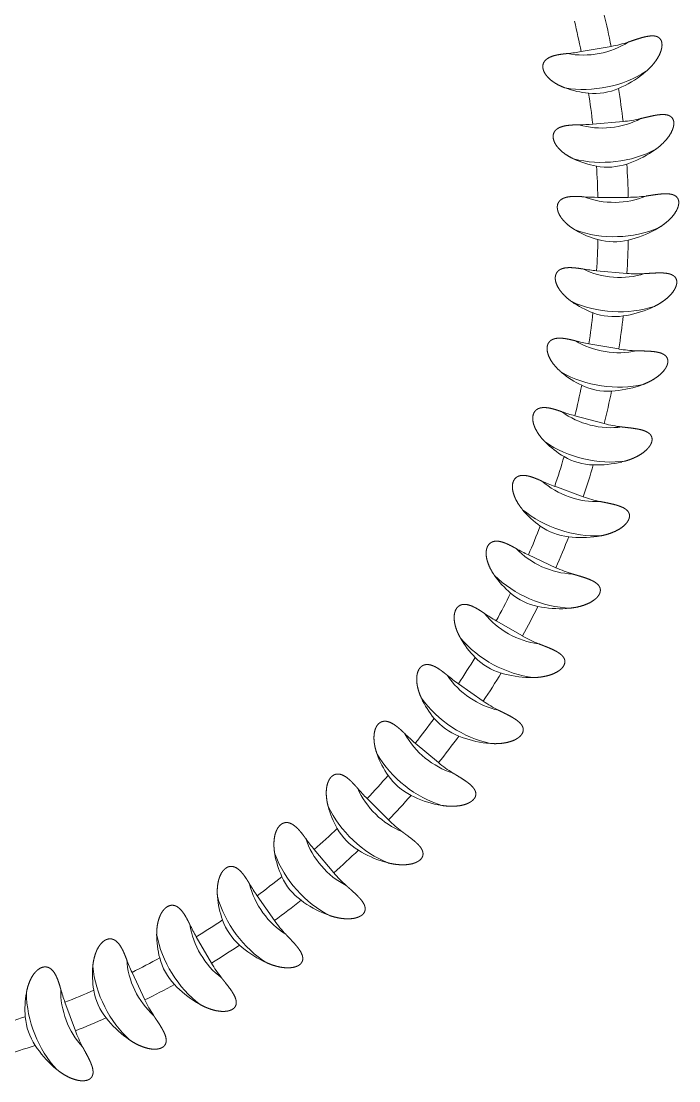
# Model space of a CAD drawing. Extents: x 89 to 469, y -40 to 440.
# Drawn here: x 447.6 to 469.25, y 188.38 to 223.29 of the extents above; entities that cross this region are included whole.
import ezdxf

# ---------------------------------------------------------------- set-up
doc = ezdxf.new("R2010")
doc.units = 0
doc.header["$LTSCALE"] = 7
doc.header["$MEASUREMENT"] = 0
doc.layers.add('8', color=252, linetype='CONTINUOUS', lineweight=15)

msp = doc.modelspace()

# ---------------------------------------------------------------- linework, layer by layer
at = {"layer": '8', "ltscale": 0.025008}
for p, q in [((467.024, 222.463), (466.039, 222.289)), ((467.415, 219.988), (466.418, 219.9)), ((467.588, 217.488), (466.587, 217.488)), ((467.542, 214.983), (466.546, 215.07)), ((467.278, 212.491), (466.293, 212.665)), ((466.799, 210.032), (465.832, 210.29)), ((466.106, 207.623), (465.166, 207.966)), ((465.207, 205.285), (464.3, 205.708)), ((464.107, 203.034), (463.24, 203.534)), ((462.814, 200.887), (461.995, 201.46)), ((461.34, 198.861), (460.574, 199.504)), ((459.695, 196.971), (458.988, 197.678)), ((457.891, 195.231), (457.248, 195.998)), ((455.943, 193.656), (455.369, 194.475)), ((453.865, 192.256), (453.364, 193.123)), ((451.672, 191.043), (451.25, 191.95)), ((449.383, 190.026), (449.04, 190.966))]:
    msp.add_line(p, q, dxfattribs=at)
at = {"layer": '8', "ltscale": 0.003192}
for p, q in [((468.177, 221.642), (468.079, 221.56)), ((468.491, 219.07), (468.387, 218.996)), ((468.58, 216.48), (468.47, 216.416)), ((468.443, 213.892), (468.327, 213.838)), ((468.081, 211.326), (467.961, 211.282)), ((467.496, 208.801), (467.373, 208.768)), ((466.694, 206.336), (466.568, 206.314)), ((465.68, 203.952), (465.553, 203.94)), ((464.462, 201.664), (464.334, 201.664)), ((463.049, 199.491), (462.922, 199.503)), ((461.452, 197.45), (461.327, 197.472)), ((459.684, 195.556), (459.56, 195.589)), ((457.757, 193.823), (457.637, 193.867)), ((455.686, 192.265), (455.571, 192.319)), ((453.488, 190.893), (453.377, 190.956)), ((451.178, 189.717), (451.073, 189.791)), ((448.774, 188.748), (448.677, 188.83))]:
    msp.add_line(p, q, dxfattribs=at)
at = {"layer": '8'}
for centre, radius, start, end in [((438.875, 216.757), 28.722, 11.4591, 13.6519), ((438.875, 216.757), 27.722, 11.5118, 13.6359), ((466.334, 226.382), 3.98, 279.9912, 288.3884), ((464.994, 228.22), 6.023, 275.664, 279.9975), ((465.883, 224.326), 3.533, 293.1259, 308.4507), ((466.552, 223.922), 3.015, 249.784, 264.8733), ((466.469, 222.917), 2.007, 264.6635, 293.5216), ((438.875, 216.757), 28.722, 6.4591, 8.6519), ((438.875, 216.757), 27.722, 6.5118, 8.6359), ((467.068, 223.952), 3.98, 274.9912, 283.3884), ((465.893, 225.9), 6.023, 270.664, 274.9975), ((466.439, 221.944), 3.533, 288.1259, 303.4507), ((467.071, 221.483), 3.015, 244.784, 259.8733), ((466.901, 220.489), 2.007, 259.6642, 288.5211), ((438.875, 216.757), 28.722, 1.4591, 3.6519), ((438.875, 216.757), 27.722, 1.5118, 3.6359), ((467.588, 221.468), 3.98, 269.9912, 278.3884), ((466.588, 223.511), 6.023, 265.664, 269.9975), ((467.376, 219.007), 3.015, 239.784, 254.8733), ((466.787, 219.521), 3.533, 283.1259, 298.4507), ((438.875, 216.757), 27.722, 356.5118, 358.6359), ((467.12, 218.032), 2.007, 254.6676, 283.5184), ((438.875, 216.757), 28.722, 356.4591, 358.6519), ((467.071, 221.07), 6.023, 260.664, 264.9975), ((467.89, 218.947), 3.98, 264.9912, 273.3884), ((467.464, 216.514), 3.015, 234.784, 249.8733), ((438.875, 216.757), 27.722, 351.5118, 353.6359), ((467.124, 215.565), 2.007, 249.6655, 278.5201), ((466.921, 217.078), 3.533, 278.1259, 293.4507), ((438.875, 216.757), 28.722, 351.4591, 353.6519), ((467.339, 218.596), 6.023, 255.664, 259.9975), ((467.97, 216.41), 3.98, 259.9912, 268.3884), ((467.334, 214.024), 3.015, 229.784, 244.8733), ((438.875, 216.757), 27.722, 346.5118, 348.6359), ((466.912, 213.108), 2.007, 244.6648, 273.5207), ((466.843, 214.633), 3.533, 273.1259, 288.4507), ((438.875, 216.757), 28.722, 346.4591, 348.6519), ((467.391, 216.108), 6.023, 250.664, 254.9975), ((467.829, 213.876), 3.98, 254.9912, 263.3884), ((466.987, 211.554), 3.015, 224.784, 239.8733), ((438.875, 216.757), 27.722, 341.5118, 343.6359), ((466.487, 210.678), 2.007, 239.6638, 268.5219), ((438.875, 216.757), 28.722, 341.4591, 343.6519), ((466.551, 212.203), 3.533, 268.1259, 283.4507), ((467.226, 213.625), 6.023, 245.664, 249.9975), ((467.468, 211.363), 3.98, 249.9912, 258.3884), ((466.427, 209.123), 3.015, 219.784, 234.8733), ((438.875, 216.757), 27.722, 336.5118, 338.6359), ((465.853, 208.295), 2.007, 234.6638, 263.5219), ((438.875, 216.757), 28.722, 336.4591, 338.6519), ((466.049, 209.808), 3.533, 263.1259, 278.4507), ((466.846, 211.166), 6.023, 240.664, 244.9975), ((465.657, 206.751), 3.015, 214.784, 229.8733), ((466.889, 208.892), 3.98, 244.9912, 253.3884), ((438.875, 216.757), 27.722, 331.5118, 333.6359), ((465.012, 205.976), 2.007, 229.6638, 258.5219), ((438.875, 216.757), 28.722, 331.4591, 333.6519), ((465.34, 207.466), 3.533, 258.1259, 273.4507), ((466.252, 208.75), 6.023, 235.664, 239.9975), ((464.683, 204.455), 3.015, 209.784, 224.8733), ((466.097, 206.48), 3.98, 239.9912, 248.3884), ((438.875, 216.757), 27.722, 326.5118, 328.6359), ((463.973, 203.738), 2.007, 224.6638, 253.5219), ((438.875, 216.757), 28.722, 326.4591, 328.6519), ((464.43, 205.195), 3.533, 253.1259, 268.4507), ((465.45, 206.394), 6.023, 230.664, 234.9975), ((463.512, 202.253), 3.015, 204.784, 219.8733), ((465.098, 204.147), 3.98, 234.9912, 243.3884), ((438.875, 216.757), 27.722, 321.5118, 323.6359), ((462.743, 201.601), 2.007, 219.6638, 248.5219), ((464.446, 204.117), 6.023, 225.664, 229.9975), ((438.875, 216.757), 28.722, 321.4591, 323.6519), ((463.325, 203.012), 3.533, 248.1259, 263.4507), ((462.155, 200.16), 3.015, 199.784, 214.8733), ((463.899, 201.909), 3.98, 229.9912, 238.3884), ((438.875, 216.757), 27.722, 316.5118, 318.6359), ((461.331, 199.578), 2.007, 214.6638, 243.5219), ((463.247, 201.937), 6.023, 220.664, 224.9975), ((438.875, 216.757), 28.722, 316.4591, 318.6519), ((462.034, 200.933), 3.533, 243.1259, 258.4507), ((460.619, 198.195), 3.015, 194.784, 209.8733), ((462.51, 199.785), 3.98, 224.9912, 233.3884), ((438.875, 216.757), 27.722, 311.5118, 313.6359), ((459.749, 197.686), 2.007, 209.6638, 238.5219), ((461.862, 199.869), 6.023, 215.664, 219.9975), ((438.875, 216.757), 28.722, 311.4591, 313.6519), ((460.567, 198.975), 3.533, 238.1259, 253.4507), ((458.919, 196.37), 3.015, 189.784, 204.8733), ((460.941, 197.789), 3.98, 219.9912, 228.3884), ((460.303, 197.93), 6.023, 210.664, 214.9975), ((438.875, 216.757), 27.722, 306.5118, 308.6359), ((458.007, 195.939), 2.007, 204.6638, 233.5219), ((457.066, 194.701), 3.015, 184.784, 199.8733), ((438.875, 216.757), 28.722, 306.4591, 308.6519), ((458.934, 197.152), 3.533, 233.1259, 248.4507), ((458.581, 196.134), 6.023, 205.664, 209.9975), ((438.875, 216.757), 27.722, 301.5118, 303.6359), ((456.12, 194.351), 2.007, 199.6638, 228.5219), ((459.204, 195.938), 3.98, 214.9912, 223.3884), ((455.074, 193.199), 3.015, 179.784, 194.8733), ((438.875, 216.757), 28.722, 301.4591, 303.6519), ((457.149, 195.478), 3.533, 228.1259, 243.4507), ((438.875, 216.757), 27.722, 296.5118, 298.6359), ((454.102, 192.933), 2.007, 194.6638, 223.5219), ((452.96, 191.877), 3.015, 174.784, 189.8733), ((456.708, 194.495), 6.023, 200.664, 204.9975), ((457.312, 194.246), 3.98, 209.9912, 218.3884), ((454.7, 193.025), 6.023, 195.664, 199.9975), ((438.875, 216.757), 27.722, 291.5118, 293.6359), ((451.968, 191.697), 2.007, 189.6638, 218.5219), ((438.875, 216.757), 28.722, 296.4591, 298.6519), ((455.225, 193.967), 3.533, 223.1259, 238.4507), ((450.738, 190.744), 3.015, 169.784, 184.8733), ((455.28, 192.725), 3.98, 204.9912, 213.3884), ((438.875, 216.757), 27.722, 286.5118, 288.6359), ((449.734, 190.651), 2.007, 184.6638, 213.5219), ((438.875, 216.757), 28.722, 291.4591, 293.6519), ((453.177, 192.628), 3.533, 218.1259, 233.4507), ((453.123, 191.386), 3.98, 199.9912, 208.3884), ((438.875, 216.757), 28.722, 286.4591, 288.6519), ((451.02, 191.474), 3.533, 213.1259, 228.4507)]:
    msp.add_arc(centre, radius, start, end, dxfattribs=at)
at = {"layer": '8', "extrusion": (0, 0, -1)}
for centre, major_axis, start_param, end_param in [((466.345, 223.621), (1.984, 0.35), 1.023289, 2.0831), ((466.443, 223.064), (2.772, 0.489), 1.025464, 2.035404), ((466.839, 221.201), (2.007, 0.176), 1.023289, 2.0831), ((466.888, 220.638), (2.804, 0.245), 1.025464, 2.035404), ((467.12, 218.747), (2.015, 0), 1.023289, 2.0831), ((467.12, 218.181), (2.815, 0), 1.025464, 2.035404), ((467.186, 216.278), (2.007, -0.176), 1.023289, 2.0831), ((467.137, 215.714), (2.804, -0.245), 1.025464, 2.035404), ((467.036, 213.812), (1.984, -0.35), 1.023289, 2.0831), ((466.938, 213.255), (2.772, -0.489), 1.025464, 2.035404), ((466.673, 211.369), (1.946, -0.522), 1.023289, 2.0831), ((466.526, 210.822), (2.719, -0.729), 1.025464, 2.035404), ((466.097, 208.967), (1.893, -0.689), 1.023289, 2.0831), ((465.904, 208.435), (2.645, -0.963), 1.025464, 2.035404), ((465.315, 206.624), (1.826, -0.852), 1.023289, 2.0831), ((465.076, 206.111), (2.551, -1.19), 1.025464, 2.035404), ((464.331, 204.358), (1.745, -1.008), 1.023289, 2.0831), ((464.048, 203.868), (2.438, -1.408), 1.025464, 2.035404), ((463.154, 202.186), (1.651, -1.156), 1.023289, 2.0831), ((462.829, 201.723), (2.306, -1.615), 1.025464, 2.035404), ((461.791, 200.126), (1.544, -1.295), 1.023289, 2.0831), ((461.428, 199.692), (2.156, -1.809), 1.025464, 2.035404), ((460.255, 198.192), (1.425, -1.425), 1.023289, 2.0831), ((459.855, 197.792), (1.991, -1.991), 1.025464, 2.035404), ((458.555, 196.399), (1.295, -1.544), 1.023289, 2.0831), ((458.122, 196.035), (1.809, -2.156), 1.025464, 2.035404), ((456.706, 194.761), (1.156, -1.651), 1.023289, 2.0831), ((456.243, 194.437), (1.615, -2.306), 1.025464, 2.035404), ((454.721, 193.291), (1.008, -1.745), 1.023289, 2.0831), ((454.231, 193.008), (1.408, -2.438), 1.025464, 2.035404), ((452.103, 191.76), (1.19, -2.551), 1.025464, 2.035404), ((452.616, 191.999), (0.852, -1.826), 1.023289, 2.0831), ((450.406, 190.896), (0.689, -1.893), 1.023289, 2.0831), ((449.874, 190.702), (0.963, -2.645), 1.025464, 2.035404)]:
    msp.add_ellipse(centre, major_axis=major_axis, ratio=0.707107, start_param=start_param, end_param=end_param, dxfattribs=at)
at = {"layer": '8'}
for points, knots in [([(468.177, 221.642), (468.291, 221.742), (468.398, 221.851), (468.492, 221.968), (468.59, 222.117), (468.654, 222.282), (468.662, 222.306), (468.677, 222.354), (468.688, 222.403), (468.693, 222.427), (468.699, 222.475), (468.699, 222.522), (468.698, 222.544), (468.692, 222.602), (468.673, 222.657), (468.657, 222.688), (468.622, 222.731), (468.577, 222.762), (468.56, 222.772), (468.515, 222.792), (468.466, 222.803), (468.437, 222.807), (468.318, 222.813), (468.198, 222.793), (468.112, 222.772), (467.954, 222.727), (467.798, 222.676), (467.728, 222.652), (467.659, 222.629), (467.589, 222.606)], [0, 0, 0, 0, 0, 0, 1.224166, 1.224166, 1.224166, 1.428529, 1.428529, 1.428529, 1.632892, 1.632892, 1.632892, 1.814103, 1.814103, 1.814103, 2.110773, 2.110773, 2.110773, 2.285329, 2.285329, 2.285329, 2.546745, 2.546745, 2.546745, 3.333648, 3.333648, 3.333648, 3.970726, 3.970726, 3.970726, 3.970726, 3.970726, 3.970726]), ([(464.803, 221.926), (464.826, 221.972), (464.859, 222.013), (464.9, 222.047), (465.019, 222.122), (465.157, 222.163), (465.243, 222.182), (465.364, 222.202), (465.485, 222.216), (465.52, 222.22), (465.554, 222.224), (465.588, 222.227)], [0, 0, 0, 0, 0, 0, 0.451532, 0.451532, 0.451532, 1.206202, 1.206202, 1.206202, 1.504001, 1.504001, 1.504001, 1.504001, 1.504001, 1.504001]), ([(464.803, 221.926), (464.762, 221.842), (464.767, 221.763), (464.779, 221.696), (464.814, 221.615), (464.865, 221.538), (464.871, 221.531), (464.876, 221.523), (464.881, 221.516)], [0, 0, 0, 0, 0, 0, 1.88105, 1.88105, 1.88105, 2.084613, 2.084613, 2.084613, 2.084613, 2.084613, 2.084613]), ([(464.881, 221.516), (464.962, 221.408), (465.068, 221.316), (465.183, 221.24), (465.321, 221.168), (465.466, 221.11), (465.481, 221.104), (465.495, 221.098), (465.51, 221.093)], [0, 0, 0, 0, 0, 0, 1.126944, 1.126944, 1.126944, 1.254184, 1.254184, 1.254184, 1.254184, 1.254184, 1.254184]), ([(468.491, 219.07), (468.614, 219.159), (468.729, 219.259), (468.833, 219.366), (468.944, 219.507), (469.022, 219.665), (469.032, 219.688), (469.052, 219.735), (469.067, 219.783), (469.073, 219.807), (469.083, 219.854), (469.088, 219.901), (469.089, 219.923), (469.088, 219.981), (469.074, 220.037), (469.06, 220.07), (469.029, 220.116), (468.988, 220.15), (468.971, 220.162), (468.928, 220.185), (468.881, 220.201), (468.852, 220.207), (468.734, 220.224), (468.612, 220.214), (468.525, 220.201), (468.363, 220.17), (468.204, 220.132), (468.132, 220.115), (468.061, 220.098), (467.99, 220.081)], [0, 0, 0, 0, 0, 0, 1.224166, 1.224166, 1.224166, 1.428529, 1.428529, 1.428529, 1.632892, 1.632892, 1.632892, 1.814103, 1.814103, 1.814103, 2.110773, 2.110773, 2.110773, 2.285329, 2.285329, 2.285329, 2.546745, 2.546745, 2.546745, 3.333648, 3.333648, 3.333648, 3.970726, 3.970726, 3.970726, 3.970726, 3.970726, 3.970726]), ([(465.155, 219.647), (465.106, 219.567), (465.105, 219.487), (465.111, 219.419), (465.138, 219.336), (465.183, 219.255), (465.188, 219.247), (465.192, 219.239), (465.197, 219.231)], [0, 0, 0, 0, 0, 0, 1.88105, 1.88105, 1.88105, 2.084613, 2.084613, 2.084613, 2.084613, 2.084613, 2.084613]), ([(465.155, 219.647), (465.182, 219.69), (465.218, 219.728), (465.262, 219.759), (465.387, 219.823), (465.528, 219.852), (465.616, 219.863), (465.738, 219.872), (465.86, 219.876), (465.895, 219.877), (465.929, 219.878), (465.963, 219.878)], [0, 0, 0, 0, 0, 0, 0.451532, 0.451532, 0.451532, 1.206202, 1.206202, 1.206202, 1.504001, 1.504001, 1.504001, 1.504001, 1.504001, 1.504001]), ([(465.197, 219.231), (465.268, 219.117), (465.366, 219.016), (465.474, 218.93), (465.605, 218.846), (465.744, 218.776), (465.758, 218.769), (465.773, 218.762), (465.787, 218.755)], [0, 0, 0, 0, 0, 0, 1.126944, 1.126944, 1.126944, 1.254184, 1.254184, 1.254184, 1.254184, 1.254184, 1.254184]), ([(468.58, 216.48), (468.71, 216.558), (468.834, 216.647), (468.947, 216.745), (469.069, 216.876), (469.161, 217.027), (469.173, 217.049), (469.196, 217.093), (469.216, 217.14), (469.224, 217.164), (469.238, 217.209), (469.247, 217.255), (469.25, 217.277), (469.254, 217.335), (469.245, 217.393), (469.234, 217.426), (469.207, 217.475), (469.169, 217.513), (469.154, 217.525), (469.113, 217.553), (469.067, 217.572), (469.038, 217.581), (468.923, 217.609), (468.8, 217.609), (468.712, 217.604), (468.549, 217.587), (468.386, 217.563), (468.314, 217.552), (468.241, 217.541), (468.169, 217.53)], [0, 0, 0, 0, 0, 0, 1.224166, 1.224166, 1.224166, 1.428529, 1.428529, 1.428529, 1.632892, 1.632892, 1.632892, 1.814103, 1.814103, 1.814103, 2.110773, 2.110773, 2.110773, 2.285329, 2.285329, 2.285329, 2.546745, 2.546745, 2.546745, 3.333648, 3.333648, 3.333648, 3.970726, 3.970726, 3.970726, 3.970726, 3.970726, 3.970726]), ([(465.307, 217.345), (465.251, 217.27), (465.243, 217.191), (465.243, 217.122), (465.263, 217.037), (465.301, 216.952), (465.305, 216.944), (465.309, 216.936), (465.313, 216.928)], [0, 0, 0, 0, 0, 0, 1.88105, 1.88105, 1.88105, 2.084613, 2.084613, 2.084613, 2.084613, 2.084613, 2.084613]), ([(465.307, 217.345), (465.337, 217.386), (465.377, 217.421), (465.424, 217.448), (465.554, 217.5), (465.696, 217.517), (465.785, 217.521), (465.907, 217.519), (466.029, 217.512), (466.064, 217.51), (466.098, 217.508), (466.132, 217.505)], [0, 0, 0, 0, 0, 0, 0.451532, 0.451532, 0.451532, 1.206202, 1.206202, 1.206202, 1.504001, 1.504001, 1.504001, 1.504001, 1.504001, 1.504001]), ([(465.313, 216.928), (465.374, 216.807), (465.462, 216.699), (465.562, 216.604), (465.686, 216.509), (465.818, 216.426), (465.831, 216.418), (465.845, 216.41), (465.859, 216.402)], [0, 0, 0, 0, 0, 0, 1.126944, 1.126944, 1.126944, 1.254184, 1.254184, 1.254184, 1.254184, 1.254184, 1.254184]), ([(465.258, 215.039), (465.291, 215.078), (465.334, 215.109), (465.383, 215.131), (465.517, 215.172), (465.66, 215.177), (465.749, 215.172), (465.871, 215.16), (465.992, 215.143), (466.026, 215.138), (466.06, 215.132), (466.094, 215.127)], [0, 0, 0, 0, 0, 0, 0.451532, 0.451532, 0.451532, 1.206202, 1.206202, 1.206202, 1.504001, 1.504001, 1.504001, 1.504001, 1.504001, 1.504001]), ([(465.258, 215.039), (465.196, 214.969), (465.18, 214.891), (465.174, 214.823), (465.187, 214.736), (465.217, 214.649), (465.22, 214.64), (465.224, 214.631), (465.227, 214.623)], [0, 0, 0, 0, 0, 0, 1.88105, 1.88105, 1.88105, 2.084613, 2.084613, 2.084613, 2.084613, 2.084613, 2.084613]), ([(468.443, 213.892), (468.579, 213.959), (468.71, 214.037), (468.831, 214.125), (468.965, 214.244), (469.069, 214.386), (469.083, 214.407), (469.11, 214.45), (469.134, 214.494), (469.144, 214.517), (469.162, 214.561), (469.175, 214.606), (469.18, 214.628), (469.188, 214.685), (469.185, 214.743), (469.177, 214.778), (469.154, 214.828), (469.12, 214.87), (469.105, 214.884), (469.067, 214.915), (469.023, 214.938), (468.995, 214.949), (468.882, 214.987), (468.761, 214.998), (468.672, 215), (468.508, 214.997), (468.344, 214.988), (468.271, 214.983), (468.198, 214.979), (468.125, 214.974)], [0, 0, 0, 0, 0, 0, 1.224166, 1.224166, 1.224166, 1.428529, 1.428529, 1.428529, 1.632892, 1.632892, 1.632892, 1.814103, 1.814103, 1.814103, 2.110773, 2.110773, 2.110773, 2.285329, 2.285329, 2.285329, 2.546745, 2.546745, 2.546745, 3.333648, 3.333648, 3.333648, 3.970726, 3.970726, 3.970726, 3.970726, 3.970726, 3.970726]), ([(465.227, 214.623), (465.277, 214.498), (465.356, 214.382), (465.447, 214.278), (465.562, 214.173), (465.687, 214.079), (465.699, 214.07), (465.712, 214.061), (465.725, 214.051)], [0, 0, 0, 0, 0, 0, 1.126944, 1.126944, 1.126944, 1.254184, 1.254184, 1.254184, 1.254184, 1.254184, 1.254184]), ([(465.007, 212.746), (464.94, 212.682), (464.918, 212.606), (464.906, 212.538), (464.911, 212.45), (464.933, 212.361), (464.936, 212.352), (464.938, 212.343), (464.941, 212.334)], [0, 0, 0, 0, 0, 0, 1.88105, 1.88105, 1.88105, 2.084613, 2.084613, 2.084613, 2.084613, 2.084613, 2.084613]), ([(465.007, 212.746), (465.045, 212.782), (465.09, 212.809), (465.14, 212.827), (465.278, 212.856), (465.421, 212.848), (465.509, 212.836), (465.629, 212.813), (465.748, 212.786), (465.781, 212.777), (465.815, 212.769), (465.848, 212.761)], [0, 0, 0, 0, 0, 0, 0.451532, 0.451532, 0.451532, 1.206202, 1.206202, 1.206202, 1.504001, 1.504001, 1.504001, 1.504001, 1.504001, 1.504001]), ([(464.941, 212.334), (464.98, 212.205), (465.048, 212.083), (465.13, 211.972), (465.235, 211.857), (465.351, 211.753), (465.363, 211.742), (465.375, 211.732), (465.387, 211.722)], [0, 0, 0, 0, 0, 0, 1.126944, 1.126944, 1.126944, 1.254184, 1.254184, 1.254184, 1.254184, 1.254184, 1.254184]), ([(468.081, 211.326), (468.223, 211.381), (468.36, 211.447), (468.488, 211.524), (468.631, 211.631), (468.748, 211.764), (468.764, 211.783), (468.794, 211.823), (468.821, 211.865), (468.834, 211.887), (468.856, 211.929), (468.872, 211.974), (468.879, 211.995), (468.893, 212.051), (468.894, 212.109), (468.889, 212.144), (468.871, 212.197), (468.84, 212.241), (468.827, 212.256), (468.791, 212.29), (468.75, 212.317), (468.723, 212.331), (468.614, 212.378), (468.494, 212.4), (468.406, 212.41), (468.242, 212.421), (468.078, 212.426), (468.004, 212.428), (467.931, 212.43), (467.858, 212.432)], [0, 0, 0, 0, 0, 0, 1.224166, 1.224166, 1.224166, 1.428529, 1.428529, 1.428529, 1.632892, 1.632892, 1.632892, 1.814103, 1.814103, 1.814103, 2.110773, 2.110773, 2.110773, 2.285329, 2.285329, 2.285329, 2.546745, 2.546745, 2.546745, 3.333648, 3.333648, 3.333648, 3.970726, 3.970726, 3.970726, 3.970726, 3.970726, 3.970726]), ([(464.559, 210.484), (464.599, 210.516), (464.646, 210.539), (464.698, 210.553), (464.837, 210.57), (464.979, 210.55), (465.065, 210.53), (465.184, 210.497), (465.3, 210.459), (465.332, 210.448), (465.365, 210.436), (465.397, 210.425)], [0, 0, 0, 0, 0, 0, 0.451532, 0.451532, 0.451532, 1.206202, 1.206202, 1.206202, 1.504001, 1.504001, 1.504001, 1.504001, 1.504001, 1.504001]), ([(464.559, 210.484), (464.485, 210.425), (464.457, 210.352), (464.439, 210.285), (464.437, 210.198), (464.451, 210.106), (464.453, 210.097), (464.454, 210.088), (464.456, 210.079)], [0, 0, 0, 0, 0, 0, 1.88105, 1.88105, 1.88105, 2.084613, 2.084613, 2.084613, 2.084613, 2.084613, 2.084613]), ([(464.456, 210.079), (464.484, 209.947), (464.541, 209.819), (464.613, 209.702), (464.708, 209.578), (464.814, 209.464), (464.825, 209.453), (464.836, 209.441), (464.847, 209.43)], [0, 0, 0, 0, 0, 0, 1.126944, 1.126944, 1.126944, 1.254184, 1.254184, 1.254184, 1.254184, 1.254184, 1.254184]), ([(467.496, 208.801), (467.642, 208.843), (467.785, 208.897), (467.919, 208.963), (468.071, 209.057), (468.199, 209.179), (468.216, 209.197), (468.25, 209.234), (468.281, 209.274), (468.296, 209.295), (468.321, 209.335), (468.341, 209.377), (468.35, 209.398), (468.368, 209.453), (468.375, 209.511), (468.373, 209.546), (468.36, 209.6), (468.333, 209.646), (468.321, 209.663), (468.288, 209.7), (468.249, 209.73), (468.224, 209.746), (468.119, 209.803), (468.001, 209.835), (467.915, 209.852), (467.752, 209.878), (467.589, 209.898), (467.516, 209.906), (467.444, 209.914), (467.371, 209.922)], [0, 0, 0, 0, 0, 0, 1.224166, 1.224166, 1.224166, 1.428529, 1.428529, 1.428529, 1.632892, 1.632892, 1.632892, 1.814103, 1.814103, 1.814103, 2.110773, 2.110773, 2.110773, 2.285329, 2.285329, 2.285329, 2.546745, 2.546745, 2.546745, 3.333648, 3.333648, 3.333648, 3.970726, 3.970726, 3.970726, 3.970726, 3.970726, 3.970726]), ([(463.914, 208.269), (463.836, 208.217), (463.801, 208.146), (463.778, 208.082), (463.768, 207.995), (463.774, 207.902), (463.775, 207.893), (463.776, 207.884), (463.777, 207.875)], [0, 0, 0, 0, 0, 0, 1.88105, 1.88105, 1.88105, 2.084613, 2.084613, 2.084613, 2.084613, 2.084613, 2.084613]), ([(463.914, 208.269), (463.957, 208.298), (464.006, 208.317), (464.059, 208.326), (464.199, 208.331), (464.339, 208.298), (464.423, 208.271), (464.538, 208.227), (464.65, 208.179), (464.682, 208.166), (464.713, 208.152), (464.744, 208.137)], [0, 0, 0, 0, 0, 0, 0.451532, 0.451532, 0.451532, 1.206202, 1.206202, 1.206202, 1.504001, 1.504001, 1.504001, 1.504001, 1.504001, 1.504001]), ([(463.777, 207.875), (463.793, 207.741), (463.839, 207.609), (463.9, 207.485), (463.984, 207.354), (464.08, 207.231), (464.09, 207.219), (464.1, 207.206), (464.11, 207.194)], [0, 0, 0, 0, 0, 0, 1.126944, 1.126944, 1.126944, 1.254184, 1.254184, 1.254184, 1.254184, 1.254184, 1.254184]), ([(466.694, 206.336), (466.843, 206.366), (466.99, 206.407), (467.129, 206.461), (467.289, 206.542), (467.427, 206.652), (467.446, 206.668), (467.483, 206.703), (467.517, 206.74), (467.533, 206.759), (467.562, 206.797), (467.586, 206.837), (467.596, 206.857), (467.619, 206.91), (467.631, 206.967), (467.632, 207.003), (467.624, 207.057), (467.601, 207.106), (467.591, 207.123), (467.561, 207.163), (467.525, 207.197), (467.501, 207.215), (467.402, 207.28), (467.287, 207.322), (467.203, 207.348), (467.043, 207.388), (466.882, 207.421), (466.81, 207.436), (466.738, 207.45), (466.667, 207.465)], [0, 0, 0, 0, 0, 0, 1.224166, 1.224166, 1.224166, 1.428529, 1.428529, 1.428529, 1.632892, 1.632892, 1.632892, 1.814103, 1.814103, 1.814103, 2.110773, 2.110773, 2.110773, 2.285329, 2.285329, 2.285329, 2.546745, 2.546745, 2.546745, 3.333648, 3.333648, 3.333648, 3.970726, 3.970726, 3.970726, 3.970726, 3.970726, 3.970726]), ([(463.079, 206.119), (462.997, 206.074), (462.956, 206.007), (462.927, 205.944), (462.909, 205.859), (462.908, 205.766), (462.908, 205.757), (462.908, 205.748), (462.908, 205.739)], [0, 0, 0, 0, 0, 0, 1.88105, 1.88105, 1.88105, 2.084613, 2.084613, 2.084613, 2.084613, 2.084613, 2.084613]), ([(463.079, 206.119), (463.124, 206.144), (463.175, 206.159), (463.228, 206.163), (463.368, 206.156), (463.505, 206.111), (463.586, 206.076), (463.697, 206.023), (463.805, 205.966), (463.835, 205.949), (463.865, 205.932), (463.895, 205.916)], [0, 0, 0, 0, 0, 0, 0.451532, 0.451532, 0.451532, 1.206202, 1.206202, 1.206202, 1.504001, 1.504001, 1.504001, 1.504001, 1.504001, 1.504001]), ([(462.908, 205.739), (462.912, 205.604), (462.947, 205.468), (462.997, 205.339), (463.069, 205.201), (463.154, 205.071), (463.163, 205.057), (463.172, 205.044), (463.181, 205.031)], [0, 0, 0, 0, 0, 0, 1.126944, 1.126944, 1.126944, 1.254184, 1.254184, 1.254184, 1.254184, 1.254184, 1.254184]), ([(465.68, 203.952), (465.831, 203.968), (465.981, 203.996), (466.125, 204.038), (466.291, 204.104), (466.437, 204.202), (466.458, 204.217), (466.498, 204.248), (466.535, 204.281), (466.553, 204.299), (466.585, 204.334), (466.612, 204.373), (466.624, 204.391), (466.652, 204.442), (466.668, 204.498), (466.673, 204.533), (466.669, 204.589), (466.65, 204.639), (466.642, 204.657), (466.616, 204.699), (466.583, 204.736), (466.561, 204.756), (466.467, 204.83), (466.357, 204.882), (466.275, 204.915), (466.119, 204.968), (465.962, 205.016), (465.892, 205.036), (465.821, 205.057), (465.751, 205.078)], [0, 0, 0, 0, 0, 0, 1.224166, 1.224166, 1.224166, 1.428529, 1.428529, 1.428529, 1.632892, 1.632892, 1.632892, 1.814103, 1.814103, 1.814103, 2.110773, 2.110773, 2.110773, 2.285329, 2.285329, 2.285329, 2.546745, 2.546745, 2.546745, 3.333648, 3.333648, 3.333648, 3.970726, 3.970726, 3.970726, 3.970726, 3.970726, 3.970726]), ([(462.06, 204.05), (461.974, 204.013), (461.927, 203.949), (461.893, 203.889), (461.868, 203.805), (461.858, 203.713), (461.858, 203.704), (461.857, 203.695), (461.856, 203.686)], [0, 0, 0, 0, 0, 0, 1.88105, 1.88105, 1.88105, 2.084613, 2.084613, 2.084613, 2.084613, 2.084613, 2.084613]), ([(462.06, 204.05), (462.107, 204.071), (462.159, 204.081), (462.212, 204.081), (462.351, 204.061), (462.483, 204.005), (462.561, 203.963), (462.667, 203.901), (462.769, 203.834), (462.798, 203.815), (462.826, 203.796), (462.855, 203.776)], [0, 0, 0, 0, 0, 0, 0.451532, 0.451532, 0.451532, 1.206202, 1.206202, 1.206202, 1.504001, 1.504001, 1.504001, 1.504001, 1.504001, 1.504001]), ([(461.856, 203.686), (461.849, 203.551), (461.871, 203.413), (461.91, 203.28), (461.97, 203.137), (462.043, 202.999), (462.051, 202.985), (462.058, 202.971), (462.066, 202.958)], [0, 0, 0, 0, 0, 0, 1.126944, 1.126944, 1.126944, 1.254184, 1.254184, 1.254184, 1.254184, 1.254184, 1.254184]), ([(464.462, 201.664), (464.614, 201.667), (464.765, 201.682), (464.912, 201.711), (465.084, 201.763), (465.238, 201.848), (465.26, 201.86), (465.303, 201.888), (465.343, 201.918), (465.362, 201.934), (465.397, 201.967), (465.428, 202.002), (465.441, 202.02), (465.473, 202.068), (465.494, 202.122), (465.502, 202.157), (465.503, 202.212), (465.489, 202.265), (465.482, 202.283), (465.46, 202.328), (465.43, 202.367), (465.41, 202.389), (465.323, 202.471), (465.217, 202.532), (465.138, 202.572), (464.988, 202.639), (464.836, 202.7), (464.767, 202.726), (464.699, 202.753), (464.631, 202.78)], [0, 0, 0, 0, 0, 0, 1.224166, 1.224166, 1.224166, 1.428529, 1.428529, 1.428529, 1.632892, 1.632892, 1.632892, 1.814103, 1.814103, 1.814103, 2.110773, 2.110773, 2.110773, 2.285329, 2.285329, 2.285329, 2.546745, 2.546745, 2.546745, 3.333648, 3.333648, 3.333648, 3.970726, 3.970726, 3.970726, 3.970726, 3.970726, 3.970726]), ([(460.864, 202.078), (460.776, 202.048), (460.723, 201.988), (460.684, 201.932), (460.652, 201.851), (460.634, 201.76), (460.633, 201.751), (460.631, 201.742), (460.63, 201.733)], [0, 0, 0, 0, 0, 0, 1.88105, 1.88105, 1.88105, 2.084613, 2.084613, 2.084613, 2.084613, 2.084613, 2.084613]), ([(460.864, 202.078), (460.913, 202.094), (460.965, 202.1), (461.019, 202.095), (461.156, 202.063), (461.282, 201.996), (461.356, 201.948), (461.456, 201.876), (461.552, 201.801), (461.579, 201.779), (461.606, 201.757), (461.632, 201.736)], [0, 0, 0, 0, 0, 0, 0.451532, 0.451532, 0.451532, 1.206202, 1.206202, 1.206202, 1.504001, 1.504001, 1.504001, 1.504001, 1.504001, 1.504001]), ([(460.63, 201.733), (460.611, 201.599), (460.621, 201.459), (460.648, 201.324), (460.695, 201.176), (460.756, 201.032), (460.762, 201.018), (460.769, 201.003), (460.775, 200.989)], [0, 0, 0, 0, 0, 0, 1.126944, 1.126944, 1.126944, 1.254184, 1.254184, 1.254184, 1.254184, 1.254184, 1.254184]), ([(463.049, 199.491), (463.201, 199.481), (463.353, 199.483), (463.502, 199.499), (463.677, 199.536), (463.839, 199.607), (463.861, 199.617), (463.906, 199.641), (463.949, 199.668), (463.969, 199.682), (464.007, 199.711), (464.041, 199.744), (464.055, 199.761), (464.092, 199.806), (464.117, 199.858), (464.128, 199.892), (464.134, 199.947), (464.124, 200), (464.119, 200.019), (464.101, 200.065), (464.074, 200.108), (464.056, 200.131), (463.977, 200.22), (463.877, 200.29), (463.802, 200.337), (463.658, 200.417), (463.512, 200.49), (463.446, 200.523), (463.38, 200.555), (463.315, 200.588)], [0, 0, 0, 0, 0, 0, 1.224166, 1.224166, 1.224166, 1.428529, 1.428529, 1.428529, 1.632892, 1.632892, 1.632892, 1.814103, 1.814103, 1.814103, 2.110773, 2.110773, 2.110773, 2.285329, 2.285329, 2.285329, 2.546745, 2.546745, 2.546745, 3.333648, 3.333648, 3.333648, 3.970726, 3.970726, 3.970726, 3.970726, 3.970726, 3.970726]), ([(459.501, 200.217), (459.41, 200.195), (459.353, 200.14), (459.309, 200.088), (459.27, 200.009), (459.244, 199.92), (459.242, 199.912), (459.24, 199.903), (459.238, 199.894)], [0, 0, 0, 0, 0, 0, 1.88105, 1.88105, 1.88105, 2.084613, 2.084613, 2.084613, 2.084613, 2.084613, 2.084613]), ([(459.501, 200.217), (459.551, 200.229), (459.604, 200.231), (459.657, 200.221), (459.79, 200.177), (459.91, 200.099), (459.98, 200.045), (460.073, 199.965), (460.162, 199.881), (460.187, 199.857), (460.212, 199.833), (460.236, 199.809)], [0, 0, 0, 0, 0, 0, 0.451532, 0.451532, 0.451532, 1.206202, 1.206202, 1.206202, 1.504001, 1.504001, 1.504001, 1.504001, 1.504001, 1.504001]), ([(459.238, 199.894), (459.207, 199.763), (459.205, 199.622), (459.22, 199.485), (459.254, 199.333), (459.302, 199.185), (459.307, 199.17), (459.312, 199.155), (459.318, 199.14)], [0, 0, 0, 0, 0, 0, 1.126944, 1.126944, 1.126944, 1.254184, 1.254184, 1.254184, 1.254184, 1.254184, 1.254184]), ([(457.981, 198.483), (457.889, 198.468), (457.827, 198.419), (457.779, 198.37), (457.733, 198.296), (457.699, 198.209), (457.696, 198.201), (457.693, 198.192), (457.69, 198.183)], [0, 0, 0, 0, 0, 0, 1.88105, 1.88105, 1.88105, 2.084613, 2.084613, 2.084613, 2.084613, 2.084613, 2.084613]), ([(457.981, 198.483), (458.032, 198.49), (458.085, 198.487), (458.136, 198.472), (458.266, 198.418), (458.378, 198.329), (458.443, 198.269), (458.529, 198.181), (458.61, 198.09), (458.633, 198.064), (458.656, 198.038), (458.678, 198.012)], [0, 0, 0, 0, 0, 0, 0.451532, 0.451532, 0.451532, 1.206202, 1.206202, 1.206202, 1.504001, 1.504001, 1.504001, 1.504001, 1.504001, 1.504001]), ([(461.452, 197.45), (461.603, 197.427), (461.755, 197.416), (461.904, 197.418), (462.082, 197.439), (462.249, 197.496), (462.273, 197.505), (462.319, 197.524), (462.364, 197.548), (462.386, 197.56), (462.425, 197.586), (462.462, 197.616), (462.478, 197.631), (462.518, 197.673), (462.549, 197.722), (462.562, 197.755), (462.573, 197.81), (462.568, 197.863), (462.564, 197.883), (462.55, 197.93), (462.528, 197.975), (462.512, 198), (462.44, 198.095), (462.347, 198.174), (462.276, 198.227), (462.14, 198.319), (462, 198.405), (461.938, 198.443), (461.875, 198.481), (461.813, 198.52)], [0, 0, 0, 0, 0, 0, 1.224166, 1.224166, 1.224166, 1.428529, 1.428529, 1.428529, 1.632892, 1.632892, 1.632892, 1.814103, 1.814103, 1.814103, 2.110773, 2.110773, 2.110773, 2.285329, 2.285329, 2.285329, 2.546745, 2.546745, 2.546745, 3.333648, 3.333648, 3.333648, 3.970726, 3.970726, 3.970726, 3.970726, 3.970726, 3.970726]), ([(457.69, 198.183), (457.648, 198.055), (457.634, 197.916), (457.638, 197.778), (457.658, 197.623), (457.693, 197.471), (457.697, 197.456), (457.7, 197.441), (457.704, 197.425)], [0, 0, 0, 0, 0, 0, 1.126944, 1.126944, 1.126944, 1.254184, 1.254184, 1.254184, 1.254184, 1.254184, 1.254184]), ([(456, 196.614), (455.947, 196.49), (455.921, 196.352), (455.912, 196.215), (455.919, 196.059), (455.94, 195.905), (455.943, 195.889), (455.945, 195.873), (455.948, 195.858)], [0, 0, 0, 0, 0, 0, 1.126944, 1.126944, 1.126944, 1.254184, 1.254184, 1.254184, 1.254184, 1.254184, 1.254184]), ([(456.316, 196.887), (456.222, 196.881), (456.157, 196.837), (456.104, 196.793), (456.052, 196.722), (456.011, 196.639), (456.007, 196.631), (456.004, 196.622), (456, 196.614)], [0, 0, 0, 0, 0, 0, 1.88105, 1.88105, 1.88105, 2.084613, 2.084613, 2.084613, 2.084613, 2.084613, 2.084613]), ([(456.316, 196.887), (456.367, 196.89), (456.419, 196.882), (456.469, 196.863), (456.593, 196.797), (456.698, 196.699), (456.758, 196.634), (456.835, 196.539), (456.908, 196.441), (456.929, 196.413), (456.949, 196.385), (456.969, 196.357)], [0, 0, 0, 0, 0, 0, 0.451532, 0.451532, 0.451532, 1.206202, 1.206202, 1.206202, 1.504001, 1.504001, 1.504001, 1.504001, 1.504001, 1.504001]), ([(459.684, 195.556), (459.832, 195.52), (459.982, 195.495), (460.131, 195.485), (460.31, 195.49), (460.481, 195.532), (460.506, 195.539), (460.554, 195.554), (460.6, 195.573), (460.623, 195.584), (460.665, 195.606), (460.704, 195.633), (460.722, 195.646), (460.765, 195.685), (460.8, 195.731), (460.816, 195.763), (460.831, 195.816), (460.831, 195.87), (460.829, 195.89), (460.819, 195.939), (460.801, 195.985), (460.787, 196.011), (460.724, 196.112), (460.638, 196.199), (460.572, 196.257), (460.444, 196.361), (460.313, 196.459), (460.254, 196.503), (460.195, 196.546), (460.136, 196.59)], [0, 0, 0, 0, 0, 0, 1.224166, 1.224166, 1.224166, 1.428529, 1.428529, 1.428529, 1.632892, 1.632892, 1.632892, 1.814103, 1.814103, 1.814103, 2.110773, 2.110773, 2.110773, 2.285329, 2.285329, 2.285329, 2.546745, 2.546745, 2.546745, 3.333648, 3.333648, 3.333648, 3.970726, 3.970726, 3.970726, 3.970726, 3.970726, 3.970726]), ([(454.179, 195.198), (454.116, 195.079), (454.077, 194.944), (454.057, 194.808), (454.05, 194.652), (454.058, 194.497), (454.059, 194.481), (454.06, 194.465), (454.062, 194.449)], [0, 0, 0, 0, 0, 0, 1.126944, 1.126944, 1.126944, 1.254184, 1.254184, 1.254184, 1.254184, 1.254184, 1.254184]), ([(454.518, 195.442), (454.424, 195.445), (454.355, 195.406), (454.299, 195.367), (454.24, 195.301), (454.193, 195.222), (454.188, 195.214), (454.184, 195.206), (454.179, 195.198)], [0, 0, 0, 0, 0, 0, 1.88105, 1.88105, 1.88105, 2.084613, 2.084613, 2.084613, 2.084613, 2.084613, 2.084613]), ([(454.518, 195.442), (454.569, 195.441), (454.62, 195.429), (454.669, 195.406), (454.787, 195.329), (454.882, 195.222), (454.936, 195.152), (455.005, 195.05), (455.069, 194.947), (455.087, 194.917), (455.105, 194.888), (455.122, 194.858)], [0, 0, 0, 0, 0, 0, 0.451532, 0.451532, 0.451532, 1.206202, 1.206202, 1.206202, 1.504001, 1.504001, 1.504001, 1.504001, 1.504001, 1.504001]), ([(457.757, 193.823), (457.901, 193.774), (458.048, 193.736), (458.196, 193.713), (458.375, 193.703), (458.549, 193.73), (458.574, 193.735), (458.623, 193.746), (458.671, 193.761), (458.695, 193.769), (458.739, 193.788), (458.78, 193.811), (458.799, 193.822), (458.845, 193.857), (458.884, 193.901), (458.903, 193.931), (458.922, 193.982), (458.927, 194.036), (458.927, 194.056), (458.921, 194.105), (458.907, 194.153), (458.895, 194.18), (458.842, 194.286), (458.764, 194.38), (458.703, 194.444), (458.585, 194.559), (458.462, 194.668), (458.407, 194.717), (458.352, 194.765), (458.298, 194.814)], [0, 0, 0, 0, 0, 0, 1.224166, 1.224166, 1.224166, 1.428529, 1.428529, 1.428529, 1.632892, 1.632892, 1.632892, 1.814103, 1.814103, 1.814103, 2.110773, 2.110773, 2.110773, 2.285329, 2.285329, 2.285329, 2.546745, 2.546745, 2.546745, 3.333648, 3.333648, 3.333648, 3.970726, 3.970726, 3.970726, 3.970726, 3.970726, 3.970726]), ([(452.601, 194.16), (452.507, 194.17), (452.435, 194.138), (452.376, 194.104), (452.312, 194.044), (452.258, 193.969), (452.252, 193.962), (452.247, 193.954), (452.242, 193.946)], [0, 0, 0, 0, 0, 0, 1.88105, 1.88105, 1.88105, 2.084613, 2.084613, 2.084613, 2.084613, 2.084613, 2.084613]), ([(452.601, 194.16), (452.652, 194.154), (452.702, 194.138), (452.748, 194.11), (452.858, 194.024), (452.944, 193.909), (452.992, 193.834), (453.052, 193.727), (453.107, 193.618), (453.122, 193.587), (453.137, 193.556), (453.152, 193.525)], [0, 0, 0, 0, 0, 0, 0.451532, 0.451532, 0.451532, 1.206202, 1.206202, 1.206202, 1.504001, 1.504001, 1.504001, 1.504001, 1.504001, 1.504001]), ([(452.242, 193.946), (452.168, 193.834), (452.119, 193.702), (452.086, 193.568), (452.066, 193.414), (452.06, 193.258), (452.06, 193.242), (452.06, 193.226), (452.06, 193.211)], [0, 0, 0, 0, 0, 0, 1.126944, 1.126944, 1.126944, 1.254184, 1.254184, 1.254184, 1.254184, 1.254184, 1.254184]), ([(455.686, 192.265), (455.825, 192.203), (455.969, 192.153), (456.114, 192.117), (456.292, 192.091), (456.468, 192.103), (456.493, 192.105), (456.543, 192.112), (456.592, 192.123), (456.616, 192.129), (456.661, 192.144), (456.704, 192.163), (456.724, 192.173), (456.773, 192.204), (456.815, 192.244), (456.837, 192.272), (456.861, 192.322), (456.871, 192.375), (456.872, 192.395), (456.871, 192.444), (456.86, 192.493), (456.851, 192.521), (456.808, 192.632), (456.738, 192.732), (456.683, 192.801), (456.575, 192.926), (456.463, 193.045), (456.412, 193.098), (456.361, 193.151), (456.311, 193.204)], [0, 0, 0, 0, 0, 0, 1.224166, 1.224166, 1.224166, 1.428529, 1.428529, 1.428529, 1.632892, 1.632892, 1.632892, 1.814103, 1.814103, 1.814103, 2.110773, 2.110773, 2.110773, 2.285329, 2.285329, 2.285329, 2.546745, 2.546745, 2.546745, 3.333648, 3.333648, 3.333648, 3.970726, 3.970726, 3.970726, 3.970726, 3.970726, 3.970726]), ([(450.203, 192.868), (450.12, 192.762), (450.059, 192.636), (450.015, 192.505), (449.981, 192.353), (449.962, 192.198), (449.96, 192.183), (449.959, 192.167), (449.957, 192.151)], [0, 0, 0, 0, 0, 0, 1.126944, 1.126944, 1.126944, 1.254184, 1.254184, 1.254184, 1.254184, 1.254184, 1.254184]), ([(450.579, 193.05), (450.487, 193.068), (450.412, 193.043), (450.35, 193.014), (450.281, 192.959), (450.221, 192.889), (450.215, 192.882), (450.209, 192.875), (450.203, 192.868)], [0, 0, 0, 0, 0, 0, 1.88105, 1.88105, 1.88105, 2.084613, 2.084613, 2.084613, 2.084613, 2.084613, 2.084613]), ([(450.579, 193.05), (450.629, 193.04), (450.678, 193.019), (450.721, 192.987), (450.824, 192.892), (450.9, 192.77), (450.94, 192.691), (450.99, 192.579), (451.036, 192.466), (451.048, 192.434), (451.061, 192.402), (451.073, 192.369)], [0, 0, 0, 0, 0, 0, 0.451532, 0.451532, 0.451532, 1.206202, 1.206202, 1.206202, 1.504001, 1.504001, 1.504001, 1.504001, 1.504001, 1.504001]), ([(448.468, 192.12), (448.378, 192.146), (448.301, 192.127), (448.237, 192.104), (448.164, 192.056), (448.097, 191.991), (448.091, 191.985), (448.084, 191.978), (448.078, 191.972)], [0, 0, 0, 0, 0, 0, 1.88105, 1.88105, 1.88105, 2.084613, 2.084613, 2.084613, 2.084613, 2.084613, 2.084613]), ([(448.468, 192.12), (448.518, 192.106), (448.564, 192.08), (448.604, 192.045), (448.699, 191.941), (448.763, 191.813), (448.797, 191.731), (448.837, 191.615), (448.873, 191.498), (448.882, 191.465), (448.892, 191.432), (448.901, 191.399)], [0, 0, 0, 0, 0, 0, 0.451532, 0.451532, 0.451532, 1.206202, 1.206202, 1.206202, 1.504001, 1.504001, 1.504001, 1.504001, 1.504001, 1.504001]), ([(448.078, 191.972), (447.986, 191.873), (447.914, 191.753), (447.859, 191.626), (447.812, 191.478), (447.78, 191.325), (447.776, 191.31), (447.773, 191.294), (447.771, 191.279)], [0, 0, 0, 0, 0, 0, 1.126944, 1.126944, 1.126944, 1.254184, 1.254184, 1.254184, 1.254184, 1.254184, 1.254184]), ([(453.488, 190.893), (453.621, 190.819), (453.76, 190.757), (453.901, 190.708), (454.076, 190.667), (454.252, 190.663), (454.277, 190.664), (454.327, 190.666), (454.377, 190.672), (454.402, 190.677), (454.448, 190.687), (454.493, 190.703), (454.513, 190.711), (454.565, 190.737), (454.611, 190.773), (454.635, 190.8), (454.663, 190.847), (454.677, 190.899), (454.68, 190.919), (454.684, 190.968), (454.677, 191.018), (454.671, 191.047), (454.637, 191.161), (454.576, 191.267), (454.527, 191.34), (454.431, 191.474), (454.329, 191.602), (454.283, 191.66), (454.238, 191.717), (454.192, 191.774)], [0, 0, 0, 0, 0, 0, 1.224166, 1.224166, 1.224166, 1.428529, 1.428529, 1.428529, 1.632892, 1.632892, 1.632892, 1.814103, 1.814103, 1.814103, 2.110773, 2.110773, 2.110773, 2.285329, 2.285329, 2.285329, 2.546745, 2.546745, 2.546745, 3.333648, 3.333648, 3.333648, 3.970726, 3.970726, 3.970726, 3.970726, 3.970726, 3.970726]), ([(451.178, 189.717), (451.304, 189.633), (451.437, 189.558), (451.574, 189.498), (451.744, 189.442), (451.919, 189.422), (451.944, 189.42), (451.995, 189.418), (452.045, 189.42), (452.07, 189.423), (452.117, 189.429), (452.163, 189.441), (452.184, 189.447), (452.238, 189.469), (452.286, 189.501), (452.312, 189.525), (452.345, 189.57), (452.363, 189.62), (452.368, 189.64), (452.376, 189.689), (452.374, 189.738), (452.37, 189.768), (452.346, 189.884), (452.295, 189.995), (452.253, 190.073), (452.168, 190.214), (452.078, 190.351), (452.037, 190.412), (451.997, 190.473), (451.957, 190.534)], [0, 0, 0, 0, 0, 0, 1.224166, 1.224166, 1.224166, 1.428529, 1.428529, 1.428529, 1.632892, 1.632892, 1.632892, 1.814103, 1.814103, 1.814103, 2.110773, 2.110773, 2.110773, 2.285329, 2.285329, 2.285329, 2.546745, 2.546745, 2.546745, 3.333648, 3.333648, 3.333648, 3.970726, 3.970726, 3.970726, 3.970726, 3.970726, 3.970726]), ([(448.774, 188.748), (448.893, 188.653), (449.019, 188.567), (449.15, 188.494), (449.314, 188.424), (449.487, 188.389), (449.512, 188.385), (449.562, 188.379), (449.612, 188.377), (449.638, 188.377), (449.685, 188.379), (449.732, 188.386), (449.753, 188.391), (449.809, 188.408), (449.86, 188.436), (449.888, 188.457), (449.924, 188.499), (449.947, 188.548), (449.953, 188.567), (449.965, 188.615), (449.968, 188.665), (449.966, 188.694), (449.953, 188.812), (449.911, 188.927), (449.876, 189.008), (449.804, 189.156), (449.726, 189.301), (449.691, 189.365), (449.656, 189.43), (449.621, 189.494)], [0, 0, 0, 0, 0, 0, 1.224166, 1.224166, 1.224166, 1.428529, 1.428529, 1.428529, 1.632892, 1.632892, 1.632892, 1.814103, 1.814103, 1.814103, 2.110773, 2.110773, 2.110773, 2.285329, 2.285329, 2.285329, 2.546745, 2.546745, 2.546745, 3.333648, 3.333648, 3.333648, 3.970726, 3.970726, 3.970726, 3.970726, 3.970726, 3.970726])]:
    msp.add_open_spline(points, degree=5, knots=knots, dxfattribs=at)

doc.saveas('drawing.dxf')
